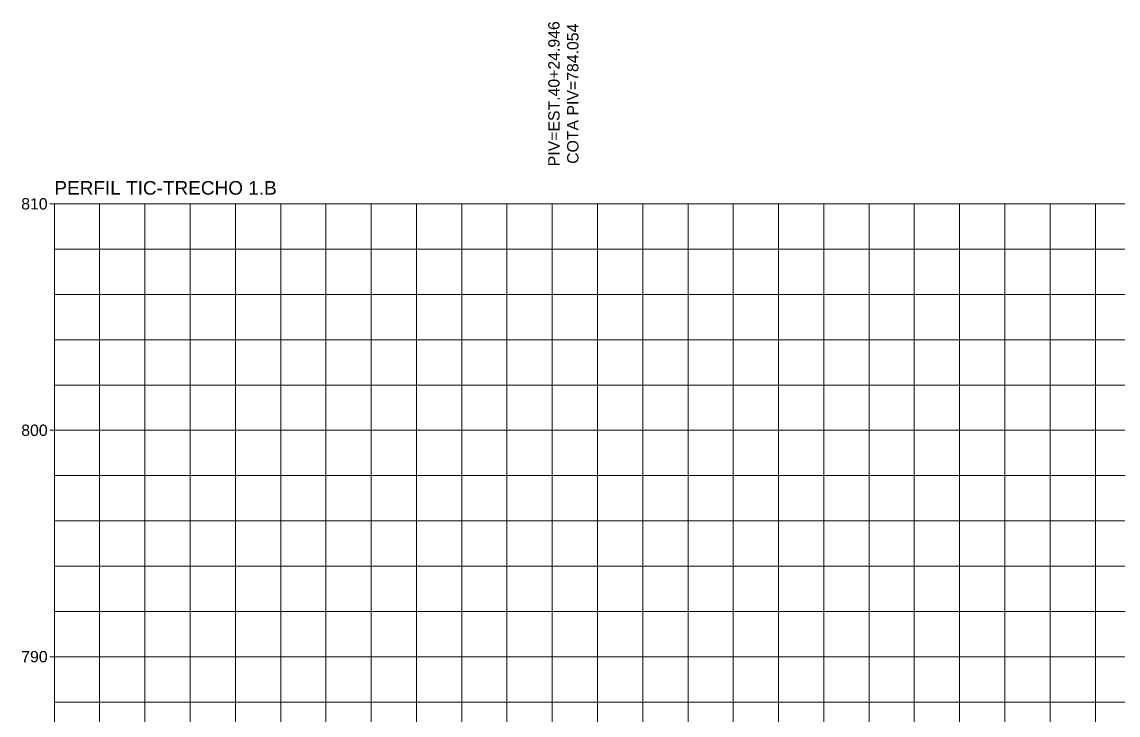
# Model space of a CAD drawing. Header units: metres. Extents: x 303118 to 359298, y 7408194 to 7460879.
# Drawn here: x 353389.7 to 353874.1, y 7420341 to 7420647.2 of the extents above; entities that cross this region are included whole.
import ezdxf

# ---------------------------------------------------------------- set-up
doc = ezdxf.new("R2010")
doc.units = ezdxf.units.M
doc.header["$LTSCALE"] = 10
for name, color, linetype, lineweight in [('F-VT-CAIXA', 4, 'Continuous', 0), ('F-VT-MALHA', 8, 'Continuous', 0), ('F-VT-MALHA-MJR', 8, 'Continuous', 0), ('F-VT-NOTAVEL', 2, 'Continuous', 0), ('F-VT-REGUA', 4, 'Continuous', 0), ('F-VT-TITULO', 4, 'Continuous', 0)]:
    doc.layers.add(name, color=color, linetype=linetype, lineweight=lineweight)
doc.styles.add('Arial', font='arial.ttf')

msp = doc.modelspace()

# ---------------------------------------------------------------- linework, layer by layer
at = {"layer": 'F-VT-CAIXA', "color": 4, "linetype": 'Continuous', "lineweight": 0}
for p, q in [((353402.037, 7420566.777), (354606.037, 7420566.777)), ((353404.037, 7420166.777), (353404.037, 7420566.777)), ((353402.037, 7420466.777), (353404.037, 7420466.777)), ((353402.037, 7420366.777), (353404.037, 7420366.777))]:
    msp.add_line(p, q, dxfattribs=at)
at = {"layer": 'F-VT-MALHA', "color": 8, "linetype": 'Continuous', "lineweight": 0}
for p, q in [((353404.037, 7420546.777), (354604.037, 7420546.777)), ((353404.037, 7420526.777), (354604.037, 7420526.777)), ((353404.037, 7420506.777), (354604.037, 7420506.777)), ((353404.037, 7420486.777), (354604.037, 7420486.777)), ((353404.037, 7420446.777), (354604.037, 7420446.777)), ((353404.037, 7420426.777), (354604.037, 7420426.777)), ((353404.037, 7420406.777), (354604.037, 7420406.777)), ((353404.037, 7420386.777), (354604.037, 7420386.777)), ((353404.037, 7420346.777), (354604.037, 7420346.777))]:
    msp.add_line(p, q, dxfattribs=at)
at = {"layer": 'F-VT-MALHA-MJR', "color": 8, "linetype": 'Continuous', "lineweight": 0}
for p, q in [((353404.037, 7420566.777), (354604.037, 7420566.777)), ((353404.037, 7420166.777), (353404.037, 7420566.777)), ((353424.037, 7420166.777), (353424.037, 7420566.777)), ((353444.037, 7420166.777), (353444.037, 7420566.777)), ((353464.037, 7420166.777), (353464.037, 7420566.777)), ((353484.037, 7420166.777), (353484.037, 7420566.777)), ((353504.037, 7420166.777), (353504.037, 7420566.777)), ((353524.037, 7420166.777), (353524.037, 7420566.777)), ((353544.037, 7420166.777), (353544.037, 7420566.777)), ((353564.037, 7420166.777), (353564.037, 7420566.777)), ((353584.037, 7420166.777), (353584.037, 7420566.777)), ((353604.037, 7420166.777), (353604.037, 7420566.777)), ((353624.037, 7420166.777), (353624.037, 7420566.777)), ((353644.037, 7420166.777), (353644.037, 7420566.777)), ((353664.037, 7420166.777), (353664.037, 7420566.777)), ((353684.037, 7420166.777), (353684.037, 7420566.777)), ((353704.037, 7420166.777), (353704.037, 7420566.777)), ((353724.037, 7420166.777), (353724.037, 7420566.777)), ((353744.037, 7420166.777), (353744.037, 7420566.777)), ((353764.037, 7420166.777), (353764.037, 7420566.777)), ((353784.037, 7420166.777), (353784.037, 7420566.777)), ((353804.037, 7420166.777), (353804.037, 7420566.777)), ((353824.037, 7420166.777), (353824.037, 7420566.777)), ((353844.037, 7420166.777), (353844.037, 7420566.777)), ((353864.037, 7420166.777), (353864.037, 7420566.777)), ((353404.037, 7420466.777), (354604.037, 7420466.777)), ((353404.037, 7420366.777), (354604.037, 7420366.777))]:
    msp.add_line(p, q, dxfattribs=at)

# ---------------------------------------------------------------- texts
at = {"layer": 'F-VT-NOTAVEL', "color": 2, "linetype": 'Continuous', "lineweight": 0, "insert": (353628.979, 7420615.425), "char_height": 5, "attachment_point": 5, "rotation": 90, "style": 'Arial'}
msp.add_mtext('PIV=EST.40+24.946\\PCOTA PIV=784.054', dxfattribs=at)
at = {"layer": 'F-VT-REGUA', "color": 4, "linetype": 'Continuous', "lineweight": 0, "char_height": 5, "attachment_point": 6, "style": 'Arial'}
for s, insert in [('810', (353401.037, 7420566.777)), ('800', (353401.037, 7420466.777)), ('790', (353401.037, 7420366.777))]:
    msp.add_mtext(s, dxfattribs=dict(at, insert=insert))
at = {"layer": 'F-VT-TITULO', "color": 4, "linetype": 'Continuous', "lineweight": 0, "insert": (353404.037, 7420570.777), "char_height": 6, "attachment_point": 7, "style": 'Arial'}
msp.add_mtext('PERFIL TIC-TRECHO 1.B', dxfattribs=at)

doc.saveas('drawing.dxf')
